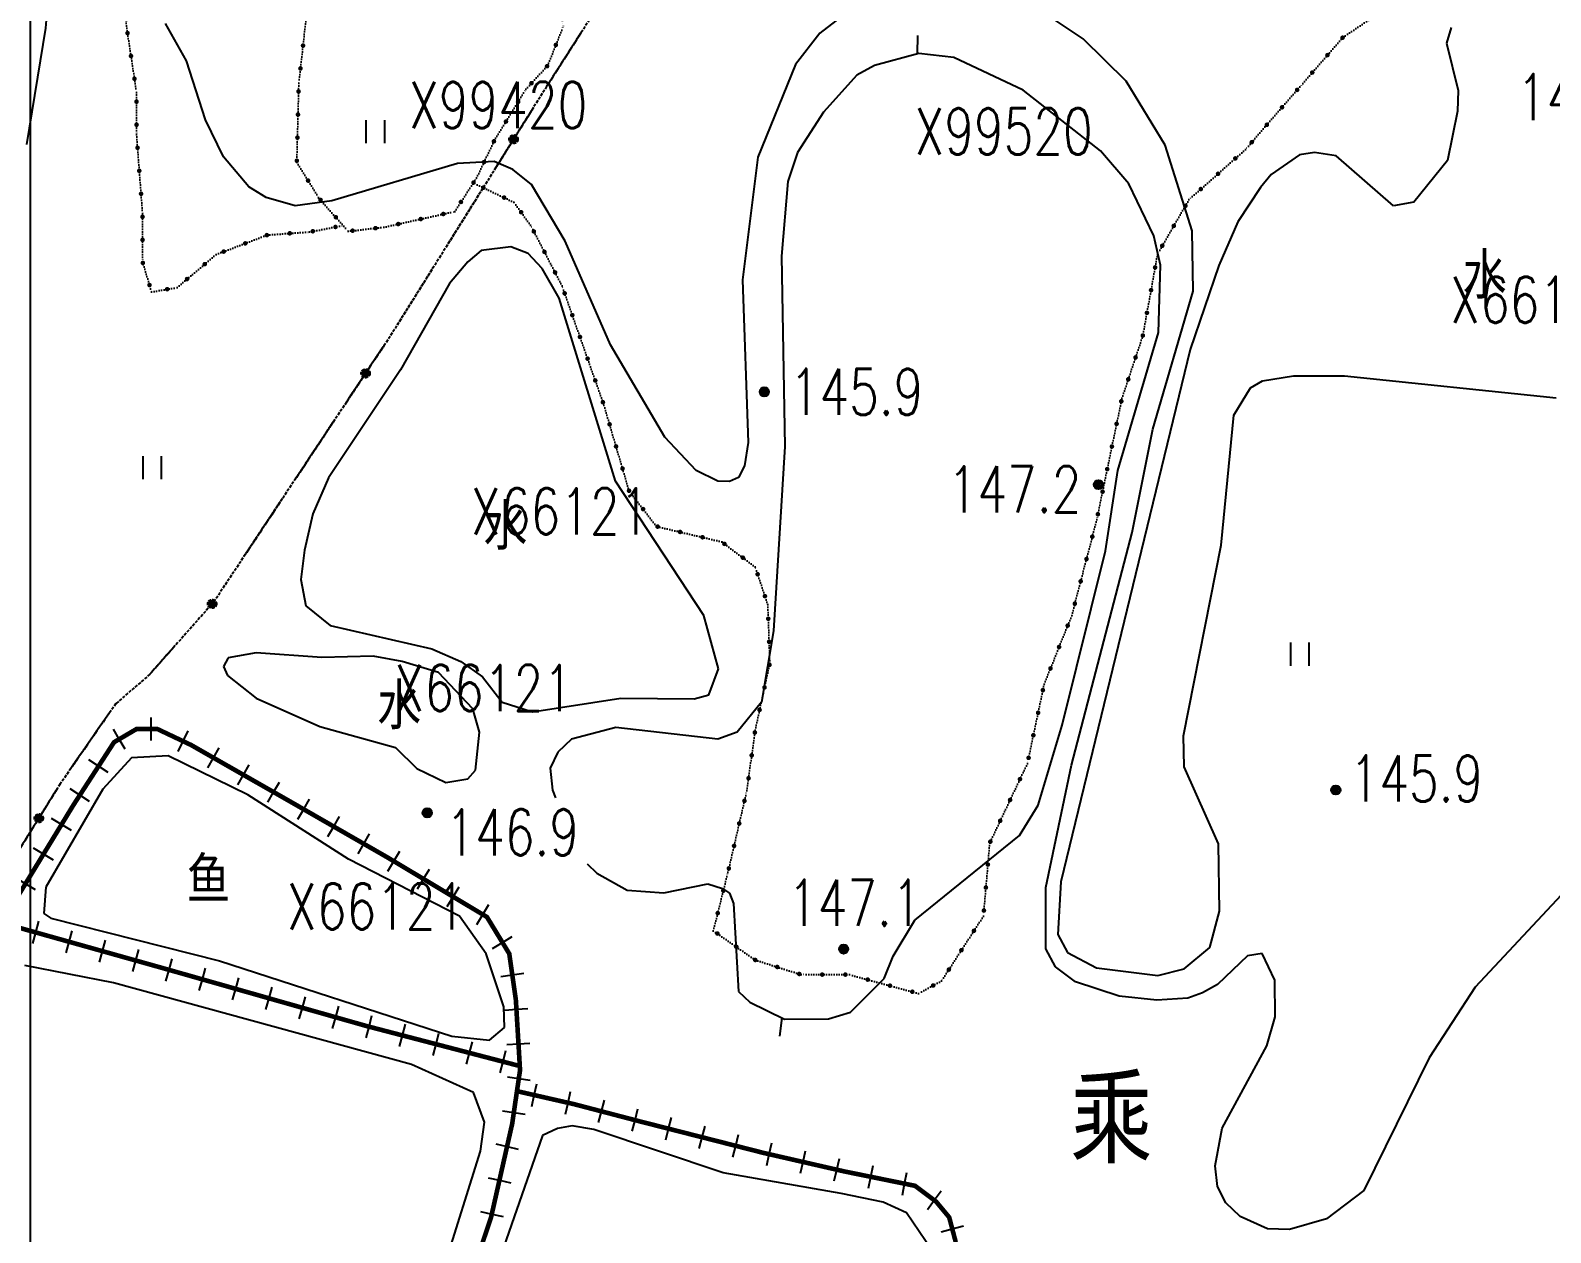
# Model space of a CAD drawing. Extents: x 408766 to 414302, y 5156573 to 5161925.
# Drawn here: x 412000 to 412658, y 5160187 to 5160708 of the extents above; entities that cross this region are included whole.
import ezdxf

# ---------------------------------------------------------------- set-up
doc = ezdxf.new("R2010")
doc.units = 0
doc.header["$LTSCALE"] = 1000
for name, pattern in [('0001', [0.5, 0.5, 0]), ('0004', [0.5, 0.5, 0]), ('5130', [1, 1, 0]), ('5320', [0.0018, 0.0013, -0.0005]), ('6121', [1, 1, 0]), ('6331', [1, 1, 0]), ('8111', [1, 1, 0]), ('8130', [1, 1, 0]), ('9100', [0.001, 0, -0.001]), ('9995', [0.001, 0, -0.001])]:
    doc.linetypes.add(name, pattern=pattern)
doc.layers.get('0').update_dxf_attribs({"linetype": 'CONTINUOUS'})
for name, color, linetype in [('0001', 1, 'CONTINUOUS'), ('0001ADD', 1, 'CONTINUOUS'), ('0001BAK', 1, 'CONTINUOUS'), ('0005', 5, 'CONTINUOUS'), ('0005ADD', 5, 'CONTINUOUS'), ('0005BAK', 5, 'CONTINUOUS'), ('0006', 6, 'CONTINUOUS'), ('0007', 7, 'CONTINUOUS'), ('0009', 9, 'CONTINUOUS'), ('0011ADD', 11, 'CONTINUOUS'), ('0011BAK', 11, 'CONTINUOUS'), ('0012', 12, 'CONTINUOUS'), ('0013', 13, 'CONTINUOUS'), ('0015', 15, 'CONTINUOUS'), ('0017', 85, 'CONTINUOUS')]:
    doc.layers.add(name, color=color, linetype=linetype)
doc.styles.add('SIMPLEX', font='simplex.shx', dxfattribs={"width": 0.75, "height": 20})
doc.styles.add('XDX', font='simplex.shx', dxfattribs={"height": 20, "bigfont": 'xdx.shx'})
doc.styles.add('XST', font='romanc.shx', dxfattribs={"width": 0.75, "height": 20, "bigfont": 'xst.shx'})

# ---------------------------------------------------------------- blocks, each defined once
blk = doc.blocks.new('8140')
for radius in [0.0002, 0.000141, 0.0000832, 0.0000301]:
    blk.add_circle((0, 0), radius)
at = {"flags": 1}
blk.add_attdef('8140', (0, 0), '', height=0.0000001, dxfattribs=at)
blk = doc.blocks.new('9100')
blk.add_hatch(color=256).paths.add_polyline_path([(0.0001, 0, 1), (-0.0001, 0, 1)])
blk = doc.blocks.new('9420')
for points in [[(-0.0004, -0.0005), (-0.0004, 0.0005)], [(0.0004, -0.0005), (0.0004, 0.0005)]]:
    blk.add_lwpolyline(points)

msp = doc.modelspace()

# ---------------------------------------------------------------- hatches: boundary and pattern name
at = {"layer": '0005ADD', "linetype": '5320'}
h = msp.add_hatch(color=256, dxfattribs=at)
edge = h.paths.add_edge_path()
edge.add_arc((412209.21, 5160660.36), 1.9, 0, 360)
h = msp.add_hatch(color=256, dxfattribs=at)
edge = h.paths.add_edge_path()
edge.add_arc((412145.09, 5160558.93), 1.9, 0, 360)
h = msp.add_hatch(color=256, dxfattribs=at)
edge = h.paths.add_edge_path()
edge.add_arc((412078.62, 5160459.03), 1.9, 0, 360)
h = msp.add_hatch(color=256, dxfattribs=at)
edge = h.paths.add_edge_path()
edge.add_arc((412003.57, 5160366.16), 1.9, 0, 360)

# ---------------------------------------------------------------- linework, layer by layer
at = {"layer": '0001', "linetype": '6121'}
for points in [[(412615.34, 5160708.86), (412613.24, 5160701.94), (412618.37, 5160681.49), (412618.11, 5160672.61)], [(412618.11, 5160672.61), (412613.7, 5160651.16), (412599.23, 5160633.16), (412590.3, 5160631.51), (412565.55, 5160653.15), (412556.08, 5160654.68), (412549.71, 5160653.59), (412537.41, 5160645.05), (412532.81, 5160639.47), (412522.88, 5160624.52), (412514.73, 5160605.71), (412502.28, 5160569.25), (412446.24, 5160338.57), (412444.96, 5160315.76), (412449.18, 5160308.03), (412461.67, 5160301.33), (412488.21, 5160298.05), (412499.71, 5160300.9), (412510.75, 5160310.11), (412515.01, 5160325.85), (412514.57, 5160355.06), (412499.67, 5160388.47), (412499.41, 5160401.81), (412515.72, 5160484.48), (412521.13, 5160540.8), (412528.44, 5160552.66), (412533.6, 5160555.68), (412546.98, 5160557.85), (412569.18, 5160557.86), (412660.87, 5160548.3)], [(412189.41, 5160607.23), (412181.53, 5160597.93), (412160.17, 5160560.45), (412129.03, 5160513.73), (412122.25, 5160498.06), (412118.63, 5160482.29), (412117, 5160469.65), (412119.21, 5160458.16), (412129.75, 5160449.61), (412173.86, 5160439.49), (412186.39, 5160434.06), (412195.71, 5160427.46), (412204.28, 5160416.43), (412217.48, 5160412.25), (412255.7, 5160418.16), (412287.4, 5160417.9), (412293.8, 5160419.63), (412297.92, 5160430.94), (412291.6, 5160453.96), (412253.3, 5160512.15), (412228.92, 5160591.52), (412221.67, 5160604.42), (412215.52, 5160610.94), (412207.98, 5160613.69), (412195.25, 5160612.14), (412189.41, 5160607.23)], [(412194.39, 5160403.38), (412191.51, 5160413.61), (412176.74, 5160429.26), (412161.02, 5160434.14), (412148.4, 5160436.4), (412126.18, 5160435.75), (412097.7, 5160437.82), (412085.59, 5160435.62), (412083.58, 5160431.87), (412085.37, 5160428.01), (412097.78, 5160418.14), (412125.34, 5160405.95), (412158.06, 5160396.78), (412167.31, 5160387.64), (412179.82, 5160381.57), (412189.38, 5160383.21), (412192.66, 5160386.93), (412194.39, 5160403.38)], [(412006.66, 5160336.29), (412005.7, 5160324.9), (412008.82, 5160322.9), (412081.86, 5160304.36), (412182.41, 5160271.71), (412198.85, 5160269.98), (412205.35, 5160275.51), (412204.96, 5160284.41), (412197.38, 5160307.47), (412185.79, 5160323.66), (412137.66, 5160348.49), (412094.05, 5160376.36), (412059.65, 5160393.19), (412043.77, 5160392.37), (412031.33, 5160378.76), (412006.66, 5160336.29)], [(411997.62, 5159794.56), (412013.37, 5159790.95), (412034.32, 5159791.64), (412045.87, 5159796.39), (412057.63, 5159808.75), (412124.5, 5159997.27), (412194.94, 5160221.86), (412196.57, 5160234.51), (412191.86, 5160247.33), (412164.94, 5160259.51), (412035.93, 5160294.86), (411997.45, 5160302.28)], [(412351.07, 5160203.53), (412299.96, 5160212.57), (412244.04, 5160231.27), (412234.57, 5160232.81), (412228.2, 5160231.72), (412221.77, 5160228.73), (412203.82, 5160177.19), (412200.82, 5160160.77), (412206.36, 5160154.91), (412267.5, 5160141.77), (412314.69, 5160128.39), (412352.51, 5160120.36), (412374.83, 5160124.81), (412388.18, 5160147.91), (412391.96, 5160169.38), (412390.33, 5160178.95), (412379.37, 5160195.12), (412369.36, 5160199.84), (412351.07, 5160203.53)]]:
    msp.add_lwpolyline(points, dxfattribs=at)
at = {"layer": '0001BAK', "linetype": '9995'}
for points in [[(412119.2, 5160711.41), (412116.18, 5160684.62), (412115.32, 5160650.44), (412124.73, 5160635.06), (412137.56, 5160620.54), (412152.96, 5160622.25), (412183.76, 5160629.08), (412193.17, 5160643.61), (412200.87, 5160659.84), (412214.56, 5160682.06), (412223.97, 5160692.31), (412230.81, 5160709.4), (412229.15, 5160718.96)], [(412592.29, 5160720.6), (412568.42, 5160704.51), (412549.83, 5160683.15), (412526.24, 5160655.97), (412501.75, 5160634.23), (412488.15, 5160610.67), (412481.8, 5160575.34), (412472.73, 5160548.16), (412461.84, 5160495.62), (412450.96, 5160453.94), (412439.05, 5160424.32), (412431.79, 5160389.89), (412415.46, 5160355.47), (412412.74, 5160323.76), (412394.6, 5160295.67), (412384.62, 5160290.24), (412354.69, 5160298.39), (412333.83, 5160298.39), (412313.88, 5160304.73), (412295.73, 5160317.42), (412302.08, 5160342.78), (412310.25, 5160378.12), (412313.88, 5160404.39), (412320.22, 5160433.38), (412319.32, 5160458.75), (412313.88, 5160475.05), (412299.36, 5160485.93), (412271.03, 5160492.65), (412259.23, 5160508.06), (412248.35, 5160545.2), (412230.21, 5160596.84), (412216.6, 5160623.11), (412209.35, 5160633.08), (412191.77, 5160641.45)]]:
    msp.add_lwpolyline(points, dxfattribs=at)
at = {"layer": '0005', "linetype": '6331', "const_width": 2}
for points in [[(412060.94, 5159774.5), (412090.56, 5159868.39), (412133.85, 5159995.71), (412175.51, 5160121.76), (412199.48, 5160193.28), (412208.6, 5160233.68), (412212.02, 5160257), (412210.2, 5160287.53), (412207.36, 5160307.44), (412197.67, 5160323.37), (412154.94, 5160348.98), (412113.36, 5160372.88), (412069.49, 5160397.91), (412054.97, 5160404.79), (412045.86, 5160404.79), (412036.17, 5160399.1), (412018.51, 5160371.79), (411992.88, 5160329.69)], [(412211.91, 5160258.78), (412145.74, 5160276.05), (412056.69, 5160301.38), (411987.11, 5160320.93)], [(412400.76, 5160182.41), (412397.91, 5160193.22), (412392.22, 5160200.05), (412383.1, 5160206.88), (412352.34, 5160213.14), (412317.59, 5160221.11), (412264.04, 5160234.76), (412235.4, 5160242.26), (412210.68, 5160247.9)]]:
    msp.add_lwpolyline(points, dxfattribs=at)
at = {"layer": '0005ADD', "linetype": '5320'}
for points in [[(412238.61, 5160706.84), (412223.53, 5160683.23), (412222.48, 5160681.54)], [(412217.17, 5160673.07), (412201.25, 5160647.64)], [(412195.94, 5160639.17), (412180.01, 5160613.74)], [(412174.71, 5160605.27), (412158.78, 5160579.84)], [(412153.38, 5160571.43), (412136.79, 5160546.43)], [(412131.26, 5160538.1), (412114.68, 5160513.1)], [(412109.15, 5160504.77), (412092.56, 5160479.77)], [(412087.03, 5160471.44), (412079.34, 5160459.85), (412068.69, 5160447.79)], [(412062.06, 5160440.3), (412051.66, 5160428.53), (412040.84, 5160419.19)], [(412034.17, 5160411.85), (412017.08, 5160387.19)], [(412011.49, 5160378.9), (411995.65, 5160353.42)]]:
    msp.add_lwpolyline(points, dxfattribs=at)
at = {"layer": '0005ADD', "linetype": '6331'}
for points in [[(412052.27, 5160399.79), (412052.27, 5160404.79), (412052.27, 5160409.79)], [(412040.98, 5160396.13), (412038.45, 5160400.44), (412035.92, 5160404.75)], [(412063.94, 5160395.01), (412066.08, 5160399.53), (412068.22, 5160404.05)], [(412076.76, 5160388.01), (412079.24, 5160392.35), (412081.72, 5160396.69)], [(412033.66, 5160386.01), (412029.46, 5160388.72), (412025.26, 5160391.44)], [(412089.79, 5160380.57), (412092.27, 5160384.91), (412094.75, 5160389.26)], [(412102.82, 5160373.14), (412105.3, 5160377.48), (412107.77, 5160381.82)], [(412025.52, 5160373.41), (412021.32, 5160376.13), (412017.12, 5160378.84)], [(412115.82, 5160365.69), (412118.32, 5160370.03), (412120.81, 5160374.36)], [(412017.67, 5160360.79), (412013.4, 5160363.39), (412009.13, 5160365.99)], [(412128.83, 5160358.22), (412131.32, 5160362.55), (412133.81, 5160366.89)], [(412141.84, 5160350.75), (412144.33, 5160355.08), (412146.82, 5160359.42)], [(412009.87, 5160347.98), (412005.6, 5160350.58), (412001.33, 5160353.18)], [(412154.74, 5160343.27), (412157.31, 5160347.56), (412159.88, 5160351.85)], [(412167.6, 5160335.56), (412170.17, 5160339.85), (412172.74, 5160344.14)], [(412002.07, 5160335.17), (411997.8, 5160337.77), (411993.53, 5160340.37)], [(412180.47, 5160327.85), (412183.04, 5160332.14), (412185.61, 5160336.43)], [(412193.34, 5160320.14), (412195.91, 5160324.43), (412198.48, 5160328.72)], [(412000.92, 5160311.86), (412002.27, 5160316.67), (412003.62, 5160321.49)], [(412015.36, 5160307.8), (412016.71, 5160312.61), (412018.06, 5160317.43)], [(412029.8, 5160303.74), (412031.15, 5160308.56), (412032.5, 5160313.37)], [(412044.24, 5160299.69), (412045.59, 5160304.5), (412046.94, 5160309.31)], [(412200.12, 5160309.72), (412204.39, 5160312.31), (412208.67, 5160314.91)], [(412058.66, 5160295.62), (412060.03, 5160300.43), (412061.4, 5160305.24)], [(412073.09, 5160291.52), (412074.46, 5160296.33), (412075.82, 5160301.14)], [(412087.51, 5160287.41), (412088.88, 5160292.22), (412090.25, 5160297.03)], [(412203.72, 5160297.53), (412208.67, 5160298.24), (412213.62, 5160298.95)], [(412101.94, 5160283.31), (412103.31, 5160288.12), (412104.68, 5160292.93)], [(412116.37, 5160279.2), (412117.74, 5160284.01), (412119.11, 5160288.82)], [(412130.8, 5160275.1), (412132.17, 5160279.91), (412133.53, 5160284.72)], [(412205.46, 5160283.06), (412210.45, 5160283.35), (412215.44, 5160283.65)], [(412145.34, 5160270.98), (412146.6, 5160275.82), (412147.86, 5160280.66)], [(412159.85, 5160267.2), (412161.11, 5160272.04), (412162.37, 5160276.87)], [(412174.36, 5160263.41), (412175.63, 5160268.25), (412176.89, 5160273.09)], [(412188.88, 5160259.62), (412190.14, 5160264.46), (412191.4, 5160269.3)], [(412203.39, 5160255.84), (412204.65, 5160260.68), (412205.92, 5160265.51)], [(412206.35, 5160268.08), (412211.34, 5160268.38), (412216.33, 5160268.68)], [(412206.55, 5160254.16), (412211.49, 5160253.44), (412216.44, 5160252.71)], [(412217.06, 5160241.31), (412218.17, 5160246.19), (412219.29, 5160251.06)], [(412231.69, 5160237.98), (412232.8, 5160242.85), (412233.91, 5160247.73)], [(412246.06, 5160234.3), (412247.33, 5160239.14), (412248.6, 5160243.97)], [(412204.37, 5160239.32), (412209.32, 5160238.6), (412214.27, 5160237.87)], [(412260.58, 5160230.5), (412261.84, 5160235.34), (412263.11, 5160240.17)], [(412275.14, 5160226.77), (412276.37, 5160231.62), (412277.61, 5160236.46)], [(412289.67, 5160223.07), (412290.91, 5160227.91), (412292.14, 5160232.76)], [(412201.52, 5160225), (412206.39, 5160223.9), (412211.27, 5160222.79)], [(412304.21, 5160219.36), (412305.44, 5160224.2), (412306.68, 5160229.05)], [(412318.87, 5160215.68), (412319.99, 5160220.56), (412321.11, 5160225.43)], [(412333.49, 5160212.33), (412334.61, 5160217.2), (412335.73, 5160222.08)], [(412348.12, 5160208.98), (412349.23, 5160213.85), (412350.35, 5160218.73)], [(412362.92, 5160205.89), (412363.92, 5160210.78), (412364.91, 5160215.68)], [(412377.62, 5160202.89), (412378.61, 5160207.79), (412379.61, 5160212.69)], [(412198.21, 5160210.36), (412203.09, 5160209.26), (412207.97, 5160208.16)], [(412388.44, 5160196.63), (412391.44, 5160200.63), (412394.44, 5160204.64)], [(412194.91, 5160195.73), (412199.79, 5160194.63), (412204.67, 5160193.53)], [(412394.39, 5160186.98), (412399.22, 5160188.26), (412404.06, 5160189.53)]]:
    msp.add_lwpolyline(points, dxfattribs=at)
at = {"layer": '0005ADD', "linetype": '5320'}
for centre in [(412209.21, 5160660.36), (412145.09, 5160558.93), (412078.62, 5160459.03), (412003.57, 5160366.16)]:
    msp.add_circle(centre, 1.9, dxfattribs=at)
at = {"layer": '0005BAK', "linetype": '5320'}
msp.add_lwpolyline([(412833.02, 5161558.65), (412804.41, 5161534.21), (412780.97, 5161505.44), (412745.46, 5161464.63), (412700.58, 5161407.09), (412669.1, 5161362.93), (412636.15, 5161309.6), (412593.28, 5161246.04), (412551.08, 5161185.82), (412500.61, 5161107.68), (412449.03, 5161032.08), (412375.8, 5160919.89), (412330.25, 5160850.31), (412223.53, 5160683.23), (412155.7, 5160574.93), (412079.34, 5160459.85), (412051.66, 5160428.53), (412036.93, 5160415.82), (412012.81, 5160381.03), (411949.18, 5160278.66)], dxfattribs=at)
at = {"layer": '0006', "linetype": '0004'}
msp.add_lwpolyline([(412093.39, 5161270.48), (412093.39, 5161275.24), (412092.03, 5161278.65), (412081.8, 5161277.97), (412017.04, 5161275.24), (412006.13, 5161268.44), (412000.68, 5161260.26), (411998.99, 5161248.48), (412000.35, 5161190.61), (412003.76, 5161105.5), (412009.21, 5160962.05), (412012.66, 5160871.01), (412014.02, 5160832.2), (412012.66, 5160798.16), (412010.61, 5160756.62), (412006.48, 5160708.45), (411998.3, 5160658.06)], dxfattribs=at)
at = {"layer": '0006', "linetype": '8130', "elevation": 147}
for points in [[(412384.14, 5160697.39), (412384.31, 5160705.39)], [(412325.43, 5160279.67), (412324.45, 5160271.73)]]:
    msp.add_lwpolyline(points, dxfattribs=at)
at = {"layer": '0007', "linetype": '8111'}
for points in [[(412359.42, 5160719.86), (412341.91, 5160706.39), (412331.37, 5160692.72), (412315.01, 5160652.57), (412308.42, 5160599.45), (412310.86, 5160528.94), (412309.3, 5160518.83), (412306.62, 5160513.82), (412302.76, 5160512.03), (412297.7, 5160512.17), (412288.32, 5160516.88), (412274.77, 5160531.22), (412251.17, 5160571.23), (412231.52, 5160616.2), (412217, 5160640.72), (412208.94, 5160647.3), (412200.79, 5160650.7), (412184.91, 5160649.88), (412130.54, 5160633.63), (412114.62, 5160631.54), (412102.04, 5160635.07), (412094.56, 5160639.72), (412083.51, 5160652.72), (412075.72, 5160668.81), (412067.57, 5160694.42), (412058.52, 5160710.54)], [(412674.11, 5160344.87), (412625.69, 5160292.93), (412605.8, 5160262.39), (412577.52, 5160204.8), (412561.32, 5160192.56), (412545.33, 5160187.93), (412535.82, 5160188.2), (412523.93, 5160193.61), (412517.75, 5160199.49), (412514.15, 5160206.58), (412513.14, 5160215.49), (412516.14, 5160231.9), (412535.55, 5160267.53), (412539.08, 5160280.12), (412538.89, 5160295.99), (412533.51, 5160307.57), (412527.14, 5160306.48), (412514.11, 5160294.15), (412507.66, 5160290.52), (412501.25, 5160288.16), (412487.91, 5160287.27), (412471.47, 5160289), (412452.62, 5160295.24), (412443.93, 5160301.83), (412439.71, 5160309.56), (412439.83, 5160336.21), (412450.85, 5160389.21), (412477.19, 5160490), (412486.07, 5160534.81), (412503.63, 5160594.6), (412503.1, 5160620.63), (412491.47, 5160657.76), (412474.51, 5160685.53), (412456, 5160703.82), (412434.21, 5160718.39)], [(412241.15, 5160346.35), (412245.3, 5160342.3), (412258.41, 5160334.95), (412274.23, 5160333.87), (412293.37, 5160337.78), (412299.65, 5160335.7), (412302.77, 5160333.71), (412304.54, 5160329.21), (412306.63, 5160291.08), (412311.57, 5160286.5), (412326.58, 5160279.1), (412345.61, 5160279.2), (412355.21, 5160282.1), (412369.68, 5160296.73), (412373.66, 5160306.33), (412382.98, 5160321.94), (412428.42, 5160358.74), (412436.41, 5160371.84), (412446.9, 5160406.45), (412465.55, 5160482.08), (412470.97, 5160516.83), (412488.53, 5160576.62), (412489.36, 5160605.79), (412486.55, 5160618.56), (412475.78, 5160641.07), (412463.5, 5160655.38), (412430, 5160681.7), (412399.96, 5160695.87), (412384.79, 5160697.57), (412365.61, 5160692.4), (412357.88, 5160688.17), (412343.47, 5160672.08), (412332.19, 5160654.62)], [(412332.19, 5160654.62), (412328.03, 5160642.05), (412325.21, 5160609.76), (412326.66, 5160527.22), (412321.86, 5160447.4), (412316.54, 5160416.45), (412306.02, 5160403.42), (412297.69, 5160400.48), (412253.44, 5160405.53), (412234.26, 5160400.36), (412228.4, 5160394.81), (412225.03, 5160387.92), (412226.03, 5160378.38), (412227.36, 5160375.04)]]:
    msp.add_lwpolyline(points, dxfattribs=at)
at = {"layer": '0009', "linetype": '9995'}
msp.add_lwpolyline([(412191.77, 5160641.45), (412193.17, 5160643.61), (412200.87, 5160659.84), (412214.56, 5160682.06), (412223.97, 5160692.31), (412230.81, 5160709.4), (412229.15, 5160718.96)], dxfattribs=at)
at = {"layer": '0011BAK', "linetype": '9100'}
msp.add_lwpolyline([(412042.23, 5160736.8), (412041.35, 5160710.62), (412045.91, 5160680.7), (412045.91, 5160662.49), (412048.51, 5160628.02), (412048.51, 5160607.21), (412052.42, 5160594.2), (412063.49, 5160596.15), (412080.42, 5160610.46), (412102.56, 5160618.92), (412120.79, 5160620.22), (412135.4, 5160622.99)], dxfattribs=at)
at = {"layer": '0012'}
msp.add_line((412000, 5156858.15), (412000, 5161650.87), dxfattribs=at)

# ---------------------------------------------------------------- block references
at = {"layer": '0001ADD', "linetype": '9995', "xscale": 10000, "yscale": 10000, "zscale": 10000}
for p in [(412568.3, 5160704.38), (412118.02, 5160700.97), (412227.54, 5160701.24), (412561.74, 5160696.84), (412116.9, 5160691.04), (412223.71, 5160692.03), (412216.95, 5160684.66), (412555.17, 5160689.29), (412116.09, 5160681.08), (412548.61, 5160681.75), (412115.84, 5160671.08), (412211.16, 5160676.55), (412542.05, 5160674.2), (412205.92, 5160668.04), (412535.5, 5160666.64), (412115.59, 5160661.08), (412200.71, 5160659.5), (412528.95, 5160659.09), (412115.34, 5160651.09), (412521.85, 5160652.07), (412196.42, 5160650.47), (412514.37, 5160645.43), (412120.2, 5160642.46), (412191.86, 5160641.59), (412196.12, 5160639.38), (412506.89, 5160638.79), (412125.61, 5160634.07), (412186.42, 5160633.2), (412205.15, 5160635.08), (412500.19, 5160631.52), (412132.23, 5160626.58), (412169.02, 5160625.81), (412178.78, 5160627.98), (412212.5, 5160628.75), (412139.49, 5160620.75), (412149.43, 5160621.85), (412159.26, 5160623.64), (412217.99, 5160620.43), (412495.19, 5160622.87), (412222.59, 5160611.55), (412490.19, 5160614.21), (412487.1, 5160604.85), (412227.19, 5160602.67), (412231.35, 5160593.6), (412485.33, 5160595), (412483.56, 5160585.16), (412234.66, 5160584.16), (412237.98, 5160574.73), (412481.79, 5160575.32), (412241.29, 5160565.29), (412478.62, 5160565.83), (412244.61, 5160555.86), (412475.46, 5160556.35), (412247.92, 5160546.42), (412472.45, 5160546.82), (412250.8, 5160536.85), (412470.42, 5160537.03), (412253.61, 5160527.25), (412468.39, 5160527.24), (412256.42, 5160517.65), (412466.36, 5160517.44), (412259.23, 5160508.06), (412464.34, 5160507.65), (412265.31, 5160500.12), (412462.31, 5160497.86), (412271.61, 5160492.52), (412281.34, 5160490.21), (412291.07, 5160487.9), (412459.89, 5160488.16), (412300.54, 5160485.04), (412308.55, 5160479.05), (412457.37, 5160478.48), (412314.93, 5160471.88), (412454.84, 5160468.81), (412318.1, 5160462.4), (412452.31, 5160459.13), (412319.54, 5160452.6), (412449.23, 5160449.64), (412319.89, 5160442.61), (412445.5, 5160440.36), (412320.06, 5160432.63), (412441.77, 5160431.08), (412317.92, 5160422.86), (412438.49, 5160421.67), (412315.78, 5160413.09), (412436.43, 5160411.88), (412313.73, 5160403.31), (412434.36, 5160402.1), (412312.36, 5160393.4), (412432.3, 5160392.31), (412310.99, 5160383.5), (412428.57, 5160383.09), (412309.22, 5160373.67), (412424.28, 5160374.06), (412306.97, 5160363.92), (412420, 5160365.02), (412415.71, 5160355.99), (412304.72, 5160354.18), (412302.46, 5160344.44), (412414.66, 5160346.08), (412300.07, 5160334.73), (412413.8, 5160336.11), (412297.64, 5160325.03), (412412.95, 5160326.15), (412297.5, 5160316.18), (412408.62, 5160317.37), (412305.7, 5160310.45), (412403.19, 5160308.97), (412313.89, 5160304.73), (412323.43, 5160301.7), (412332.96, 5160298.67), (412342.91, 5160298.39), (412352.91, 5160298.39), (412362.62, 5160296.23), (412397.77, 5160300.57), (412372.27, 5160293.6), (412381.92, 5160290.97), (412390.94, 5160293.68)]:
    msp.add_blockref('9100', p, dxfattribs=at)
at = {"layer": '0011ADD', "linetype": '9100', "xscale": 10000, "yscale": 10000, "zscale": 10000}
for p in [(412042, 5160706.37), (412043.51, 5160696.48), (412045.01, 5160686.59), (412045.91, 5160676.66), (412045.91, 5160666.66), (412046.35, 5160656.68), (412047.1, 5160646.71), (412047.86, 5160636.74), (412048.51, 5160626.76), (412102.34, 5160618.83), (412112.3, 5160619.61), (412122.25, 5160620.49), (412132.07, 5160622.36), (412048.51, 5160616.76), (412083.65, 5160611.7), (412093, 5160615.26), (412048.64, 5160606.78), (412075.43, 5160606.24), (412067.79, 5160599.79), (412051.52, 5160597.2), (412059.18, 5160595.39)]:
    msp.add_blockref('9100', p, dxfattribs=at)
at = {"layer": '0015', "linetype": '5130', "xscale": 10000, "yscale": 10000, "zscale": 10000}
for p in [(412149.39, 5160663.71), (412052.71, 5160518.04), (412549.84, 5160437.25)]:
    msp.add_blockref('9420', p, dxfattribs=at)
at = {"layer": '0015', "xscale": 10000, "yscale": 10000, "zscale": 10000}
for p in [(412317.83, 5160550.95, 145.9), (412462.55, 5160510.72, 147.2), (412565.34, 5160378.38, 145.9), (412171.84, 5160368.47, 146.9), (412352.18, 5160309.47, 147.1)]:
    msp.add_blockref('8140', p, dxfattribs=at)

# ---------------------------------------------------------------- texts
at = {"layer": '0007', "style": 'SIMPLEX', "width": 0.75}
for s, p in [('144.4', (412643.8, 5160668.65, 144.4)), ('145.9', (412328.84, 5160540.94, 145.9)), ('147.2', (412397.27, 5160498.7, 147.2)), ('145.9', (412571.34, 5160373.38, 145.9)), ('146.9', (412179.72, 5160350.04, 146.9)), ('147.1', (412328.06, 5160319.52, 147.1))]:
    msp.add_text(s, height=20, dxfattribs=at).set_placement(p)
at = {"layer": '0013', "linetype": '0001'}
for s, height, style, p in [('水', 20, 'XDX', (412620.25, 5160591.29)), ('水', 20, 'XDX', (412196.09, 5160482.48)), ('水', 20, 'XDX', (412150.1, 5160404.75)), ('鱼', 20, 'XDX', (412067.56, 5160329.37)), ('乘', 37.5, 'XST', (412450.37, 5160216.52))]:
    msp.add_text(s, height=height, dxfattribs=dict(at, style=style)).set_placement(p)
at = {"layer": '0017', "linetype": '0001', "style": 'SIMPLEX', "width": 0.75}
for s, p in [('X99420', (412164, 5160665.23)), ('X99520', (412382.94, 5160653.82)), ('X66121', (412614.93, 5160580.8)), ('X66121', (412190.82, 5160489.17)), ('X66121', (412157.74, 5160412.56)), ('X66121', (412111.12, 5160317.93))]:
    msp.add_text(s, height=20, dxfattribs=at).set_placement(p)

doc.saveas('drawing.dxf')
